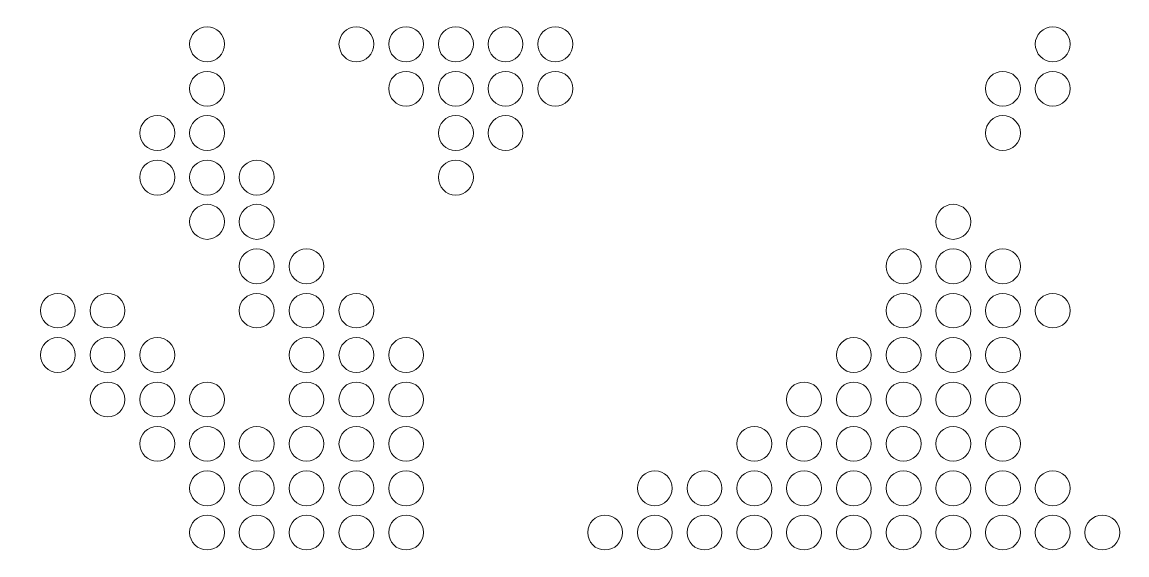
# Model space of a CAD drawing. Header units: inches. Extents: x 243 to 900, y -519 to -86.
# Drawn here: x 735.6 to 790.6, y -323.5 to -297 of the extents above; entities that cross this region are included whole.
import ezdxf

# ---------------------------------------------------------------- set-up
doc = ezdxf.new("R2010")
doc.units = ezdxf.units.IN
doc.header["$MEASUREMENT"] = 0
doc.layers.add('Layer 1', color=7, linetype='Continuous')

# ---------------------------------------------------------------- blocks, each defined once
blk = doc.blocks.new('block 3')
at = {"layer": 'Layer 1', "lineweight": 0}
blk.add_open_spline([(898.138, -484.267), (898.138, -494.991), (889.368, -503.763), (878.645, -503.763), (878.645, -503.763), (266.12, -503.763), (266.12, -503.763), (255.397, -503.763), (246.624, -494.991), (246.624, -484.267), (246.624, -484.267), (246.624, -108.507), (246.624, -108.507), (246.624, -97.783), (255.397, -89.011), (266.12, -89.011), (266.12, -89.011), (878.645, -89.011), (878.645, -89.011), (889.368, -89.011), (898.138, -97.783), (898.138, -108.507), (898.138, -108.507), (898.138, -484.267), (898.138, -484.267)], degree=3, knots=[0, 0, 0, 0, 1, 1, 1, 2, 2, 2, 3, 3, 3, 4, 4, 4, 5, 5, 5, 6, 6, 6, 7, 7, 7, 8, 8, 8, 8], dxfattribs=at)
blk = doc.blocks.new('block 2')
at = {"layer": 'Layer 1'}
blk.add_blockref('block 3', (0, 0), dxfattribs=at)
blk = doc.blocks.new('block 221')
at = {"layer": 'Layer 1', "lineweight": 0}
for points in [[(745.709, -298.123), (745.709, -298.612), (745.313, -299.008), (744.84, -299.008), (744.366, -299.008), (743.972, -298.612), (743.972, -298.123), (743.972, -297.649), (744.366, -297.27), (744.84, -297.27), (745.313, -297.27), (745.709, -297.649), (745.709, -298.123)], [(753.141, -298.123), (753.141, -298.612), (752.745, -299.008), (752.271, -299.008), (751.782, -299.008), (751.402, -298.612), (751.402, -298.123), (751.402, -297.649), (751.782, -297.27), (752.271, -297.27), (752.745, -297.27), (753.141, -297.649), (753.141, -298.123)], [(755.613, -298.123), (755.613, -298.612), (755.217, -299.008), (754.741, -299.008), (754.254, -299.008), (753.874, -298.612), (753.874, -298.123), (753.874, -297.649), (754.254, -297.27), (754.741, -297.27), (755.217, -297.27), (755.613, -297.649), (755.613, -298.123)], [(758.088, -298.123), (758.088, -298.612), (757.689, -299.008), (757.216, -299.008), (756.726, -299.008), (756.346, -298.612), (756.346, -298.123), (756.346, -297.649), (756.726, -297.27), (757.216, -297.27), (757.689, -297.27), (758.088, -297.649), (758.088, -298.123)], [(760.555, -298.123), (760.555, -298.612), (760.161, -299.008), (759.687, -299.008), (759.212, -299.008), (758.82, -298.612), (758.82, -298.123), (758.82, -297.649), (759.212, -297.27), (759.687, -297.27), (760.161, -297.27), (760.555, -297.649), (760.555, -298.123)], [(763.032, -298.123), (763.032, -298.612), (762.646, -299.008), (762.159, -299.008), (761.689, -299.008), (761.289, -298.612), (761.289, -298.123), (761.289, -297.649), (761.689, -297.27), (762.159, -297.27), (762.646, -297.27), (763.032, -297.649), (763.032, -298.123)], [(787.778, -298.123), (787.778, -298.612), (787.382, -299.008), (786.911, -299.008), (786.435, -299.008), (786.041, -298.612), (786.041, -298.123), (786.041, -297.649), (786.435, -297.27), (786.911, -297.27), (787.382, -297.27), (787.778, -297.649), (787.778, -298.123)]]:
    blk.add_open_spline(points, degree=3, knots=[0, 0, 0, 0, 1, 1, 1, 2, 2, 2, 3, 3, 3, 4, 4, 4, 4], dxfattribs=at)
blk = doc.blocks.new('block 222')
at = {"layer": 'Layer 1', "lineweight": 0}
for points in [[(745.709, -300.334), (745.709, -300.823), (745.313, -301.205), (744.84, -301.205), (744.366, -301.205), (743.972, -300.823), (743.972, -300.334), (743.972, -299.861), (744.366, -299.48), (744.84, -299.48), (745.313, -299.48), (745.709, -299.861), (745.709, -300.334)], [(755.613, -300.334), (755.613, -300.823), (755.217, -301.205), (754.741, -301.205), (754.254, -301.205), (753.874, -300.823), (753.874, -300.334), (753.874, -299.861), (754.254, -299.48), (754.741, -299.48), (755.217, -299.48), (755.613, -299.861), (755.613, -300.334)], [(758.088, -300.334), (758.088, -300.823), (757.689, -301.205), (757.216, -301.205), (756.726, -301.205), (756.346, -300.823), (756.346, -300.334), (756.346, -299.861), (756.726, -299.48), (757.216, -299.48), (757.689, -299.48), (758.088, -299.861), (758.088, -300.334)], [(760.555, -300.334), (760.555, -300.823), (760.161, -301.205), (759.687, -301.205), (759.212, -301.205), (758.82, -300.823), (758.82, -300.334), (758.82, -299.861), (759.212, -299.48), (759.687, -299.48), (760.161, -299.48), (760.555, -299.861), (760.555, -300.334)], [(763.032, -300.334), (763.032, -300.823), (762.646, -301.205), (762.159, -301.205), (761.689, -301.205), (761.289, -300.823), (761.289, -300.334), (761.289, -299.861), (761.689, -299.48), (762.159, -299.48), (762.646, -299.48), (763.032, -299.861), (763.032, -300.334)], [(785.306, -300.334), (785.306, -300.823), (784.91, -301.205), (784.421, -301.205), (783.95, -301.205), (783.567, -300.823), (783.567, -300.334), (783.567, -299.861), (783.95, -299.48), (784.421, -299.48), (784.91, -299.48), (785.306, -299.861), (785.306, -300.334)], [(787.778, -300.334), (787.778, -300.823), (787.382, -301.205), (786.911, -301.205), (786.435, -301.205), (786.041, -300.823), (786.041, -300.334), (786.041, -299.861), (786.435, -299.48), (786.911, -299.48), (787.382, -299.48), (787.778, -299.861), (787.778, -300.334)]]:
    blk.add_open_spline(points, degree=3, knots=[0, 0, 0, 0, 1, 1, 1, 2, 2, 2, 3, 3, 3, 4, 4, 4, 4], dxfattribs=at)
blk = doc.blocks.new('block 223')
at = {"layer": 'Layer 1', "lineweight": 0}
for points in [[(743.24, -302.548), (743.24, -303.02), (742.841, -303.417), (742.37, -303.417), (741.881, -303.417), (741.498, -303.02), (741.498, -302.548), (741.498, -302.073), (741.881, -301.679), (742.37, -301.679), (742.841, -301.679), (743.24, -302.073), (743.24, -302.548)], [(745.709, -302.548), (745.709, -303.02), (745.313, -303.417), (744.84, -303.417), (744.366, -303.417), (743.972, -303.02), (743.972, -302.548), (743.972, -302.073), (744.366, -301.679), (744.84, -301.679), (745.313, -301.679), (745.709, -302.073), (745.709, -302.548)], [(758.088, -302.548), (758.088, -303.02), (757.689, -303.417), (757.216, -303.417), (756.726, -303.417), (756.346, -303.02), (756.346, -302.548), (756.346, -302.073), (756.726, -301.679), (757.216, -301.679), (757.689, -301.679), (758.088, -302.073), (758.088, -302.548)], [(760.555, -302.548), (760.555, -303.02), (760.161, -303.417), (759.687, -303.417), (759.212, -303.417), (758.82, -303.02), (758.82, -302.548), (758.82, -302.073), (759.212, -301.679), (759.687, -301.679), (760.161, -301.679), (760.555, -302.073), (760.555, -302.548)], [(785.306, -302.548), (785.306, -303.02), (784.91, -303.417), (784.421, -303.417), (783.95, -303.417), (783.567, -303.02), (783.567, -302.548), (783.567, -302.073), (783.95, -301.679), (784.421, -301.679), (784.91, -301.679), (785.306, -302.073), (785.306, -302.548)]]:
    blk.add_open_spline(points, degree=3, knots=[0, 0, 0, 0, 1, 1, 1, 2, 2, 2, 3, 3, 3, 4, 4, 4, 4], dxfattribs=at)
blk = doc.blocks.new('block 224')
at = {"layer": 'Layer 1', "lineweight": 0}
for points in [[(743.24, -304.744), (743.24, -305.233), (742.841, -305.63), (742.37, -305.63), (741.881, -305.63), (741.498, -305.233), (741.498, -304.744), (741.498, -304.271), (741.881, -303.89), (742.37, -303.89), (742.841, -303.89), (743.24, -304.271), (743.24, -304.744)], [(745.709, -304.744), (745.709, -305.233), (745.313, -305.63), (744.84, -305.63), (744.366, -305.63), (743.972, -305.233), (743.972, -304.744), (743.972, -304.271), (744.366, -303.89), (744.84, -303.89), (745.313, -303.89), (745.709, -304.271), (745.709, -304.744)], [(748.181, -304.744), (748.181, -305.233), (747.798, -305.63), (747.312, -305.63), (746.838, -305.63), (746.439, -305.233), (746.439, -304.744), (746.439, -304.271), (746.838, -303.89), (747.312, -303.89), (747.798, -303.89), (748.181, -304.271), (748.181, -304.744)], [(758.088, -304.744), (758.088, -305.233), (757.689, -305.63), (757.216, -305.63), (756.726, -305.63), (756.346, -305.233), (756.346, -304.744), (756.346, -304.271), (756.726, -303.89), (757.216, -303.89), (757.689, -303.89), (758.088, -304.271), (758.088, -304.744)]]:
    blk.add_open_spline(points, degree=3, knots=[0, 0, 0, 0, 1, 1, 1, 2, 2, 2, 3, 3, 3, 4, 4, 4, 4], dxfattribs=at)
blk = doc.blocks.new('block 225')
at = {"layer": 'Layer 1', "lineweight": 0}
for points in [[(745.709, -306.956), (745.709, -307.43), (745.313, -307.83), (744.84, -307.83), (744.366, -307.83), (743.972, -307.43), (743.972, -306.956), (743.972, -306.484), (744.366, -306.087), (744.84, -306.087), (745.313, -306.087), (745.709, -306.484), (745.709, -306.956)], [(748.181, -306.956), (748.181, -307.43), (747.798, -307.83), (747.312, -307.83), (746.838, -307.83), (746.439, -307.43), (746.439, -306.956), (746.439, -306.484), (746.838, -306.087), (747.312, -306.087), (747.798, -306.087), (748.181, -306.484), (748.181, -306.956)], [(782.835, -306.956), (782.835, -307.43), (782.438, -307.83), (781.951, -307.83), (781.475, -307.83), (781.095, -307.43), (781.095, -306.956), (781.095, -306.484), (781.475, -306.087), (781.951, -306.087), (782.438, -306.087), (782.835, -306.484), (782.835, -306.956)]]:
    blk.add_open_spline(points, degree=3, knots=[0, 0, 0, 0, 1, 1, 1, 2, 2, 2, 3, 3, 3, 4, 4, 4, 4], dxfattribs=at)
blk = doc.blocks.new('block 226')
at = {"layer": 'Layer 1', "lineweight": 0}
for points in [[(748.181, -309.173), (748.181, -309.643), (747.798, -310.04), (747.312, -310.04), (746.838, -310.04), (746.439, -309.643), (746.439, -309.173), (746.439, -308.695), (746.838, -308.299), (747.312, -308.299), (747.798, -308.299), (748.181, -308.695), (748.181, -309.173)], [(750.651, -309.173), (750.651, -309.643), (750.273, -310.04), (749.783, -310.04), (749.31, -310.04), (748.93, -309.643), (748.93, -309.173), (748.93, -308.695), (749.31, -308.299), (749.783, -308.299), (750.273, -308.299), (750.651, -308.695), (750.651, -309.173)], [(780.365, -309.173), (780.365, -309.643), (779.966, -310.04), (779.479, -310.04), (779.003, -310.04), (778.625, -309.643), (778.625, -309.173), (778.625, -308.695), (779.003, -308.299), (779.479, -308.299), (779.966, -308.299), (780.365, -308.695), (780.365, -309.173)], [(782.835, -309.173), (782.835, -309.643), (782.438, -310.04), (781.951, -310.04), (781.475, -310.04), (781.095, -309.643), (781.095, -309.173), (781.095, -308.695), (781.475, -308.299), (781.951, -308.299), (782.438, -308.299), (782.835, -308.695), (782.835, -309.173)], [(785.306, -309.173), (785.306, -309.643), (784.91, -310.04), (784.421, -310.04), (783.95, -310.04), (783.567, -309.643), (783.567, -309.173), (783.567, -308.695), (783.95, -308.299), (784.421, -308.299), (784.91, -308.299), (785.306, -308.695), (785.306, -309.173)]]:
    blk.add_open_spline(points, degree=3, knots=[0, 0, 0, 0, 1, 1, 1, 2, 2, 2, 3, 3, 3, 4, 4, 4, 4], dxfattribs=at)
blk = doc.blocks.new('block 227')
at = {"layer": 'Layer 1', "lineweight": 0}
for points in [[(738.277, -311.368), (738.277, -311.856), (737.897, -312.235), (737.408, -312.235), (736.937, -312.235), (736.554, -311.856), (736.554, -311.368), (736.554, -310.894), (736.937, -310.514), (737.408, -310.514), (737.897, -310.514), (738.277, -310.894), (738.277, -311.368)], [(740.752, -311.368), (740.752, -311.856), (740.371, -312.235), (739.898, -312.235), (739.406, -312.235), (739.028, -311.856), (739.028, -311.368), (739.028, -310.894), (739.406, -310.514), (739.898, -310.514), (740.371, -310.514), (740.752, -310.894), (740.752, -311.368)], [(748.181, -311.368), (748.181, -311.856), (747.798, -312.235), (747.312, -312.235), (746.838, -312.235), (746.439, -311.856), (746.439, -311.368), (746.439, -310.894), (746.838, -310.514), (747.312, -310.514), (747.798, -310.514), (748.181, -310.894), (748.181, -311.368)], [(750.651, -311.368), (750.651, -311.856), (750.273, -312.235), (749.783, -312.235), (749.31, -312.235), (748.93, -311.856), (748.93, -311.368), (748.93, -310.894), (749.31, -310.514), (749.783, -310.514), (750.273, -310.514), (750.651, -310.894), (750.651, -311.368)], [(753.141, -311.368), (753.141, -311.856), (752.745, -312.235), (752.271, -312.235), (751.782, -312.235), (751.402, -311.856), (751.402, -311.368), (751.402, -310.894), (751.782, -310.514), (752.271, -310.514), (752.745, -310.514), (753.141, -310.894), (753.141, -311.368)], [(780.365, -311.368), (780.365, -311.856), (779.966, -312.235), (779.479, -312.235), (779.003, -312.235), (778.625, -311.856), (778.625, -311.368), (778.625, -310.894), (779.003, -310.514), (779.479, -310.514), (779.966, -310.514), (780.365, -310.894), (780.365, -311.368)], [(782.835, -311.368), (782.835, -311.856), (782.438, -312.235), (781.951, -312.235), (781.475, -312.235), (781.095, -311.856), (781.095, -311.368), (781.095, -310.894), (781.475, -310.514), (781.951, -310.514), (782.438, -310.514), (782.835, -310.894), (782.835, -311.368)], [(785.306, -311.368), (785.306, -311.856), (784.91, -312.235), (784.421, -312.235), (783.95, -312.235), (783.567, -311.856), (783.567, -311.368), (783.567, -310.894), (783.95, -310.514), (784.421, -310.514), (784.91, -310.514), (785.306, -310.894), (785.306, -311.368)], [(787.778, -311.368), (787.778, -311.856), (787.382, -312.235), (786.911, -312.235), (786.435, -312.235), (786.041, -311.856), (786.041, -311.368), (786.041, -310.894), (786.435, -310.514), (786.911, -310.514), (787.382, -310.514), (787.778, -310.894), (787.778, -311.368)]]:
    blk.add_open_spline(points, degree=3, knots=[0, 0, 0, 0, 1, 1, 1, 2, 2, 2, 3, 3, 3, 4, 4, 4, 4], dxfattribs=at)
blk = doc.blocks.new('block 228')
at = {"layer": 'Layer 1', "lineweight": 0}
for points in [[(738.277, -313.579), (738.277, -314.052), (737.897, -314.448), (737.408, -314.448), (736.937, -314.448), (736.554, -314.052), (736.554, -313.579), (736.554, -313.105), (736.937, -312.71), (737.408, -312.71), (737.897, -312.71), (738.277, -313.105), (738.277, -313.579)], [(740.752, -313.579), (740.752, -314.052), (740.371, -314.448), (739.898, -314.448), (739.406, -314.448), (739.028, -314.052), (739.028, -313.579), (739.028, -313.105), (739.406, -312.71), (739.898, -312.71), (740.371, -312.71), (740.752, -313.105), (740.752, -313.579)], [(743.24, -313.579), (743.24, -314.052), (742.841, -314.448), (742.37, -314.448), (741.881, -314.448), (741.498, -314.052), (741.498, -313.579), (741.498, -313.105), (741.881, -312.71), (742.37, -312.71), (742.841, -312.71), (743.24, -313.105), (743.24, -313.579)], [(750.651, -313.579), (750.651, -314.052), (750.273, -314.448), (749.783, -314.448), (749.31, -314.448), (748.93, -314.052), (748.93, -313.579), (748.93, -313.105), (749.31, -312.71), (749.783, -312.71), (750.273, -312.71), (750.651, -313.105), (750.651, -313.579)], [(753.141, -313.579), (753.141, -314.052), (752.745, -314.448), (752.271, -314.448), (751.782, -314.448), (751.402, -314.052), (751.402, -313.579), (751.402, -313.105), (751.782, -312.71), (752.271, -312.71), (752.745, -312.71), (753.141, -313.105), (753.141, -313.579)], [(755.613, -313.579), (755.613, -314.052), (755.217, -314.448), (754.741, -314.448), (754.254, -314.448), (753.874, -314.052), (753.874, -313.579), (753.874, -313.105), (754.254, -312.71), (754.741, -312.71), (755.217, -312.71), (755.613, -313.105), (755.613, -313.579)], [(777.874, -313.579), (777.874, -314.052), (777.497, -314.448), (777.007, -314.448), (776.534, -314.448), (776.151, -314.052), (776.151, -313.579), (776.151, -313.105), (776.534, -312.71), (777.007, -312.71), (777.497, -312.71), (777.874, -313.105), (777.874, -313.579)], [(780.365, -313.579), (780.365, -314.052), (779.966, -314.448), (779.479, -314.448), (779.003, -314.448), (778.625, -314.052), (778.625, -313.579), (778.625, -313.105), (779.003, -312.71), (779.479, -312.71), (779.966, -312.71), (780.365, -313.105), (780.365, -313.579)], [(782.835, -313.579), (782.835, -314.052), (782.438, -314.448), (781.951, -314.448), (781.475, -314.448), (781.095, -314.052), (781.095, -313.579), (781.095, -313.105), (781.475, -312.71), (781.951, -312.71), (782.438, -312.71), (782.835, -313.105), (782.835, -313.579)], [(785.306, -313.579), (785.306, -314.052), (784.91, -314.448), (784.421, -314.448), (783.95, -314.448), (783.567, -314.052), (783.567, -313.579), (783.567, -313.105), (783.95, -312.71), (784.421, -312.71), (784.91, -312.71), (785.306, -313.105), (785.306, -313.579)]]:
    blk.add_open_spline(points, degree=3, knots=[0, 0, 0, 0, 1, 1, 1, 2, 2, 2, 3, 3, 3, 4, 4, 4, 4], dxfattribs=at)
blk = doc.blocks.new('block 229')
at = {"layer": 'Layer 1', "lineweight": 0}
for points in [[(740.752, -315.793), (740.752, -316.263), (740.371, -316.66), (739.898, -316.66), (739.406, -316.66), (739.028, -316.263), (739.028, -315.793), (739.028, -315.305), (739.406, -314.922), (739.898, -314.922), (740.371, -314.922), (740.752, -315.305), (740.752, -315.793)], [(743.24, -315.793), (743.24, -316.263), (742.841, -316.66), (742.37, -316.66), (741.881, -316.66), (741.498, -316.263), (741.498, -315.793), (741.498, -315.305), (741.881, -314.922), (742.37, -314.922), (742.841, -314.922), (743.24, -315.305), (743.24, -315.793)], [(745.709, -315.793), (745.709, -316.263), (745.313, -316.66), (744.84, -316.66), (744.366, -316.66), (743.972, -316.263), (743.972, -315.793), (743.972, -315.305), (744.366, -314.922), (744.84, -314.922), (745.313, -314.922), (745.709, -315.305), (745.709, -315.793)], [(750.651, -315.793), (750.651, -316.263), (750.273, -316.66), (749.783, -316.66), (749.31, -316.66), (748.93, -316.263), (748.93, -315.793), (748.93, -315.305), (749.31, -314.922), (749.783, -314.922), (750.273, -314.922), (750.651, -315.305), (750.651, -315.793)], [(753.141, -315.793), (753.141, -316.263), (752.745, -316.66), (752.271, -316.66), (751.782, -316.66), (751.402, -316.263), (751.402, -315.793), (751.402, -315.305), (751.782, -314.922), (752.271, -314.922), (752.745, -314.922), (753.141, -315.305), (753.141, -315.793)], [(755.613, -315.793), (755.613, -316.263), (755.217, -316.66), (754.741, -316.66), (754.254, -316.66), (753.874, -316.263), (753.874, -315.793), (753.874, -315.305), (754.254, -314.922), (754.741, -314.922), (755.217, -314.922), (755.613, -315.305), (755.613, -315.793)], [(775.405, -315.793), (775.405, -316.263), (775.025, -316.66), (774.535, -316.66), (774.059, -316.66), (773.663, -316.263), (773.663, -315.793), (773.663, -315.305), (774.059, -314.922), (774.535, -314.922), (775.025, -314.922), (775.405, -315.305), (775.405, -315.793)], [(777.874, -315.793), (777.874, -316.263), (777.497, -316.66), (777.007, -316.66), (776.534, -316.66), (776.151, -316.263), (776.151, -315.793), (776.151, -315.305), (776.534, -314.922), (777.007, -314.922), (777.497, -314.922), (777.874, -315.305), (777.874, -315.793)], [(780.365, -315.793), (780.365, -316.263), (779.966, -316.66), (779.479, -316.66), (779.003, -316.66), (778.625, -316.263), (778.625, -315.793), (778.625, -315.305), (779.003, -314.922), (779.479, -314.922), (779.966, -314.922), (780.365, -315.305), (780.365, -315.793)], [(782.835, -315.793), (782.835, -316.263), (782.438, -316.66), (781.951, -316.66), (781.475, -316.66), (781.095, -316.263), (781.095, -315.793), (781.095, -315.305), (781.475, -314.922), (781.951, -314.922), (782.438, -314.922), (782.835, -315.305), (782.835, -315.793)], [(785.306, -315.793), (785.306, -316.263), (784.91, -316.66), (784.421, -316.66), (783.95, -316.66), (783.567, -316.263), (783.567, -315.793), (783.567, -315.305), (783.95, -314.922), (784.421, -314.922), (784.91, -314.922), (785.306, -315.305), (785.306, -315.793)]]:
    blk.add_open_spline(points, degree=3, knots=[0, 0, 0, 0, 1, 1, 1, 2, 2, 2, 3, 3, 3, 4, 4, 4, 4], dxfattribs=at)
blk = doc.blocks.new('block 230')
at = {"layer": 'Layer 1', "lineweight": 0}
for points in [[(743.24, -317.99), (743.24, -318.479), (742.841, -318.858), (742.37, -318.858), (741.881, -318.858), (741.498, -318.479), (741.498, -317.99), (741.498, -317.517), (741.881, -317.136), (742.37, -317.136), (742.841, -317.136), (743.24, -317.517), (743.24, -317.99)], [(745.709, -317.99), (745.709, -318.479), (745.313, -318.858), (744.84, -318.858), (744.366, -318.858), (743.972, -318.479), (743.972, -317.99), (743.972, -317.517), (744.366, -317.136), (744.84, -317.136), (745.313, -317.136), (745.709, -317.517), (745.709, -317.99)], [(748.181, -317.99), (748.181, -318.479), (747.798, -318.858), (747.312, -318.858), (746.838, -318.858), (746.439, -318.479), (746.439, -317.99), (746.439, -317.517), (746.838, -317.136), (747.312, -317.136), (747.798, -317.136), (748.181, -317.517), (748.181, -317.99)], [(750.651, -317.99), (750.651, -318.479), (750.273, -318.858), (749.783, -318.858), (749.31, -318.858), (748.93, -318.479), (748.93, -317.99), (748.93, -317.517), (749.31, -317.136), (749.783, -317.136), (750.273, -317.136), (750.651, -317.517), (750.651, -317.99)], [(753.141, -317.99), (753.141, -318.479), (752.745, -318.858), (752.271, -318.858), (751.782, -318.858), (751.402, -318.479), (751.402, -317.99), (751.402, -317.517), (751.782, -317.136), (752.271, -317.136), (752.745, -317.136), (753.141, -317.517), (753.141, -317.99)], [(755.613, -317.99), (755.613, -318.479), (755.217, -318.858), (754.741, -318.858), (754.254, -318.858), (753.874, -318.479), (753.874, -317.99), (753.874, -317.517), (754.254, -317.136), (754.741, -317.136), (755.217, -317.136), (755.613, -317.517), (755.613, -317.99)], [(772.93, -317.99), (772.93, -318.479), (772.552, -318.858), (772.063, -318.858), (771.574, -318.858), (771.193, -318.479), (771.193, -317.99), (771.193, -317.517), (771.574, -317.136), (772.063, -317.136), (772.552, -317.136), (772.93, -317.517), (772.93, -317.99)], [(775.405, -317.99), (775.405, -318.479), (775.025, -318.858), (774.535, -318.858), (774.059, -318.858), (773.663, -318.479), (773.663, -317.99), (773.663, -317.517), (774.059, -317.136), (774.535, -317.136), (775.025, -317.136), (775.405, -317.517), (775.405, -317.99)], [(777.874, -317.99), (777.874, -318.479), (777.497, -318.858), (777.007, -318.858), (776.534, -318.858), (776.151, -318.479), (776.151, -317.99), (776.151, -317.517), (776.534, -317.136), (777.007, -317.136), (777.497, -317.136), (777.874, -317.517), (777.874, -317.99)], [(780.365, -317.99), (780.365, -318.479), (779.966, -318.858), (779.479, -318.858), (779.003, -318.858), (778.625, -318.479), (778.625, -317.99), (778.625, -317.517), (779.003, -317.136), (779.479, -317.136), (779.966, -317.136), (780.365, -317.517), (780.365, -317.99)], [(782.835, -317.99), (782.835, -318.479), (782.438, -318.858), (781.951, -318.858), (781.475, -318.858), (781.095, -318.479), (781.095, -317.99), (781.095, -317.517), (781.475, -317.136), (781.951, -317.136), (782.438, -317.136), (782.835, -317.517), (782.835, -317.99)], [(785.306, -317.99), (785.306, -318.479), (784.91, -318.858), (784.421, -318.858), (783.95, -318.858), (783.567, -318.479), (783.567, -317.99), (783.567, -317.517), (783.95, -317.136), (784.421, -317.136), (784.91, -317.136), (785.306, -317.517), (785.306, -317.99)]]:
    blk.add_open_spline(points, degree=3, knots=[0, 0, 0, 0, 1, 1, 1, 2, 2, 2, 3, 3, 3, 4, 4, 4, 4], dxfattribs=at)
blk = doc.blocks.new('block 231')
at = {"layer": 'Layer 1', "lineweight": 0}
for points in [[(745.709, -320.201), (745.709, -320.676), (745.313, -321.071), (744.84, -321.071), (744.366, -321.071), (743.972, -320.676), (743.972, -320.201), (743.972, -319.73), (744.366, -319.333), (744.84, -319.333), (745.313, -319.333), (745.709, -319.73), (745.709, -320.201)], [(748.181, -320.201), (748.181, -320.676), (747.798, -321.071), (747.312, -321.071), (746.838, -321.071), (746.439, -320.676), (746.439, -320.201), (746.439, -319.73), (746.838, -319.333), (747.312, -319.333), (747.798, -319.333), (748.181, -319.73), (748.181, -320.201)], [(750.651, -320.201), (750.651, -320.676), (750.273, -321.071), (749.783, -321.071), (749.31, -321.071), (748.93, -320.676), (748.93, -320.201), (748.93, -319.73), (749.31, -319.333), (749.783, -319.333), (750.273, -319.333), (750.651, -319.73), (750.651, -320.201)], [(753.141, -320.201), (753.141, -320.676), (752.745, -321.071), (752.271, -321.071), (751.782, -321.071), (751.402, -320.676), (751.402, -320.201), (751.402, -319.73), (751.782, -319.333), (752.271, -319.333), (752.745, -319.333), (753.141, -319.73), (753.141, -320.201)], [(755.613, -320.201), (755.613, -320.676), (755.217, -321.071), (754.741, -321.071), (754.254, -321.071), (753.874, -320.676), (753.874, -320.201), (753.874, -319.73), (754.254, -319.333), (754.741, -319.333), (755.217, -319.333), (755.613, -319.73), (755.613, -320.201)], [(767.973, -320.201), (767.973, -320.676), (767.59, -321.071), (767.119, -321.071), (766.63, -321.071), (766.25, -320.676), (766.25, -320.201), (766.25, -319.73), (766.63, -319.333), (767.119, -319.333), (767.59, -319.333), (767.973, -319.73), (767.973, -320.201)], [(770.443, -320.201), (770.443, -320.676), (770.062, -321.071), (769.589, -321.071), (769.1, -321.071), (768.719, -320.676), (768.719, -320.201), (768.719, -319.73), (769.1, -319.333), (769.589, -319.333), (770.062, -319.333), (770.443, -319.73), (770.443, -320.201)], [(772.93, -320.201), (772.93, -320.676), (772.552, -321.071), (772.063, -321.071), (771.574, -321.071), (771.193, -320.676), (771.193, -320.201), (771.193, -319.73), (771.574, -319.333), (772.063, -319.333), (772.552, -319.333), (772.93, -319.73), (772.93, -320.201)], [(775.405, -320.201), (775.405, -320.676), (775.025, -321.071), (774.535, -321.071), (774.059, -321.071), (773.663, -320.676), (773.663, -320.201), (773.663, -319.73), (774.059, -319.333), (774.535, -319.333), (775.025, -319.333), (775.405, -319.73), (775.405, -320.201)], [(777.874, -320.201), (777.874, -320.676), (777.497, -321.071), (777.007, -321.071), (776.534, -321.071), (776.151, -320.676), (776.151, -320.201), (776.151, -319.73), (776.534, -319.333), (777.007, -319.333), (777.497, -319.333), (777.874, -319.73), (777.874, -320.201)], [(780.365, -320.201), (780.365, -320.676), (779.966, -321.071), (779.479, -321.071), (779.003, -321.071), (778.625, -320.676), (778.625, -320.201), (778.625, -319.73), (779.003, -319.333), (779.479, -319.333), (779.966, -319.333), (780.365, -319.73), (780.365, -320.201)], [(782.835, -320.201), (782.835, -320.676), (782.438, -321.071), (781.951, -321.071), (781.475, -321.071), (781.095, -320.676), (781.095, -320.201), (781.095, -319.73), (781.475, -319.333), (781.951, -319.333), (782.438, -319.333), (782.835, -319.73), (782.835, -320.201)], [(785.306, -320.201), (785.306, -320.676), (784.91, -321.071), (784.421, -321.071), (783.95, -321.071), (783.567, -320.676), (783.567, -320.201), (783.567, -319.73), (783.95, -319.333), (784.421, -319.333), (784.91, -319.333), (785.306, -319.73), (785.306, -320.201)], [(787.778, -320.201), (787.778, -320.676), (787.382, -321.071), (786.911, -321.071), (786.435, -321.071), (786.041, -320.676), (786.041, -320.201), (786.041, -319.73), (786.435, -319.333), (786.911, -319.333), (787.382, -319.333), (787.778, -319.73), (787.778, -320.201)]]:
    blk.add_open_spline(points, degree=3, knots=[0, 0, 0, 0, 1, 1, 1, 2, 2, 2, 3, 3, 3, 4, 4, 4, 4], dxfattribs=at)
blk = doc.blocks.new('block 232')
at = {"layer": 'Layer 1', "lineweight": 0}
for points in [[(745.709, -322.398), (745.709, -322.886), (745.313, -323.27), (744.84, -323.27), (744.366, -323.27), (743.972, -322.886), (743.972, -322.398), (743.972, -321.927), (744.366, -321.545), (744.84, -321.545), (745.313, -321.545), (745.709, -321.927), (745.709, -322.398)], [(748.181, -322.398), (748.181, -322.886), (747.798, -323.27), (747.312, -323.27), (746.838, -323.27), (746.439, -322.886), (746.439, -322.398), (746.439, -321.927), (746.838, -321.545), (747.312, -321.545), (747.798, -321.545), (748.181, -321.927), (748.181, -322.398)], [(750.651, -322.398), (750.651, -322.886), (750.273, -323.27), (749.783, -323.27), (749.31, -323.27), (748.93, -322.886), (748.93, -322.398), (748.93, -321.927), (749.31, -321.545), (749.783, -321.545), (750.273, -321.545), (750.651, -321.927), (750.651, -322.398)], [(753.141, -322.398), (753.141, -322.886), (752.745, -323.27), (752.271, -323.27), (751.782, -323.27), (751.402, -322.886), (751.402, -322.398), (751.402, -321.927), (751.782, -321.545), (752.271, -321.545), (752.745, -321.545), (753.141, -321.927), (753.141, -322.398)], [(755.613, -322.398), (755.613, -322.886), (755.217, -323.27), (754.741, -323.27), (754.254, -323.27), (753.874, -322.886), (753.874, -322.398), (753.874, -321.927), (754.254, -321.545), (754.741, -321.545), (755.217, -321.545), (755.613, -321.927), (755.613, -322.398)], [(765.501, -322.398), (765.501, -322.886), (765.121, -323.27), (764.629, -323.27), (764.158, -323.27), (763.775, -322.886), (763.775, -322.398), (763.775, -321.927), (764.158, -321.545), (764.629, -321.545), (765.121, -321.545), (765.501, -321.927), (765.501, -322.398)], [(767.973, -322.398), (767.973, -322.886), (767.59, -323.27), (767.119, -323.27), (766.63, -323.27), (766.25, -322.886), (766.25, -322.398), (766.25, -321.927), (766.63, -321.545), (767.119, -321.545), (767.59, -321.545), (767.973, -321.927), (767.973, -322.398)], [(770.443, -322.398), (770.443, -322.886), (770.062, -323.27), (769.589, -323.27), (769.1, -323.27), (768.719, -322.886), (768.719, -322.398), (768.719, -321.927), (769.1, -321.545), (769.589, -321.545), (770.062, -321.545), (770.443, -321.927), (770.443, -322.398)], [(772.93, -322.398), (772.93, -322.886), (772.552, -323.27), (772.063, -323.27), (771.574, -323.27), (771.193, -322.886), (771.193, -322.398), (771.193, -321.927), (771.574, -321.545), (772.063, -321.545), (772.552, -321.545), (772.93, -321.927), (772.93, -322.398)], [(775.405, -322.398), (775.405, -322.886), (775.025, -323.27), (774.535, -323.27), (774.059, -323.27), (773.663, -322.886), (773.663, -322.398), (773.663, -321.927), (774.059, -321.545), (774.535, -321.545), (775.025, -321.545), (775.405, -321.927), (775.405, -322.398)], [(777.874, -322.398), (777.874, -322.886), (777.497, -323.27), (777.007, -323.27), (776.534, -323.27), (776.151, -322.886), (776.151, -322.398), (776.151, -321.927), (776.534, -321.545), (777.007, -321.545), (777.497, -321.545), (777.874, -321.927), (777.874, -322.398)], [(780.365, -322.398), (780.365, -322.886), (779.966, -323.27), (779.479, -323.27), (779.003, -323.27), (778.625, -322.886), (778.625, -322.398), (778.625, -321.927), (779.003, -321.545), (779.479, -321.545), (779.966, -321.545), (780.365, -321.927), (780.365, -322.398)], [(782.835, -322.398), (782.835, -322.886), (782.438, -323.27), (781.951, -323.27), (781.475, -323.27), (781.095, -322.886), (781.095, -322.398), (781.095, -321.927), (781.475, -321.545), (781.951, -321.545), (782.438, -321.545), (782.835, -321.927), (782.835, -322.398)], [(785.306, -322.398), (785.306, -322.886), (784.91, -323.27), (784.421, -323.27), (783.95, -323.27), (783.567, -322.886), (783.567, -322.398), (783.567, -321.927), (783.95, -321.545), (784.421, -321.545), (784.91, -321.545), (785.306, -321.927), (785.306, -322.398)], [(787.778, -322.398), (787.778, -322.886), (787.382, -323.27), (786.911, -323.27), (786.435, -323.27), (786.041, -322.886), (786.041, -322.398), (786.041, -321.927), (786.435, -321.545), (786.911, -321.545), (787.382, -321.545), (787.778, -321.927), (787.778, -322.398)], [(790.248, -322.398), (790.248, -322.886), (789.854, -323.27), (789.378, -323.27), (788.907, -323.27), (788.508, -322.886), (788.508, -322.398), (788.508, -321.927), (788.907, -321.545), (789.378, -321.545), (789.854, -321.545), (790.248, -321.927), (790.248, -322.398)]]:
    blk.add_open_spline(points, degree=3, knots=[0, 0, 0, 0, 1, 1, 1, 2, 2, 2, 3, 3, 3, 4, 4, 4, 4], dxfattribs=at)
blk = doc.blocks.new('block 217')
at = {"layer": 'Layer 1'}
for name in ['block 221', 'block 222', 'block 223', 'block 224', 'block 225', 'block 226', 'block 227', 'block 228', 'block 229', 'block 230', 'block 231', 'block 232']:
    blk.add_blockref(name, (0, 0), dxfattribs=at)
blk = doc.blocks.new('block 149')
at = {"layer": 'Layer 1'}
blk.add_blockref('block 217', (0, 0), dxfattribs=at)
blk = doc.blocks.new('block 4')
at = {"layer": 'Layer 1'}
blk.add_blockref('block 149', (0, 0), dxfattribs=at)

msp = doc.modelspace()

# ---------------------------------------------------------------- linework, layer by layer
at = {"layer": 'Layer 1', "lineweight": 0}
msp.add_open_spline([(771.889, -89.011), (771.889, -89.011), (266.12, -89.011), (266.12, -89.011), (255.397, -89.011), (246.624, -97.783), (246.624, -108.507), (246.624, -108.507), (246.624, -499.044), (246.624, -499.044), (246.624, -509.767), (255.397, -518.54), (266.12, -518.54), (266.12, -518.54), (371.556, -518.54), (371.556, -518.54), (400.967, -304.591), (562.913, -132.915), (771.889, -89.011)], degree=3, knots=[0, 0, 0, 0, 1, 1, 1, 2, 2, 2, 3, 3, 3, 4, 4, 4, 5, 5, 5, 6, 6, 6, 6], dxfattribs=at)

# ---------------------------------------------------------------- block references
at = {"layer": 'Layer 1'}
for name in ['block 2', 'block 4']:
    msp.add_blockref(name, (0, 0), dxfattribs=at)

doc.saveas('drawing.dxf')
